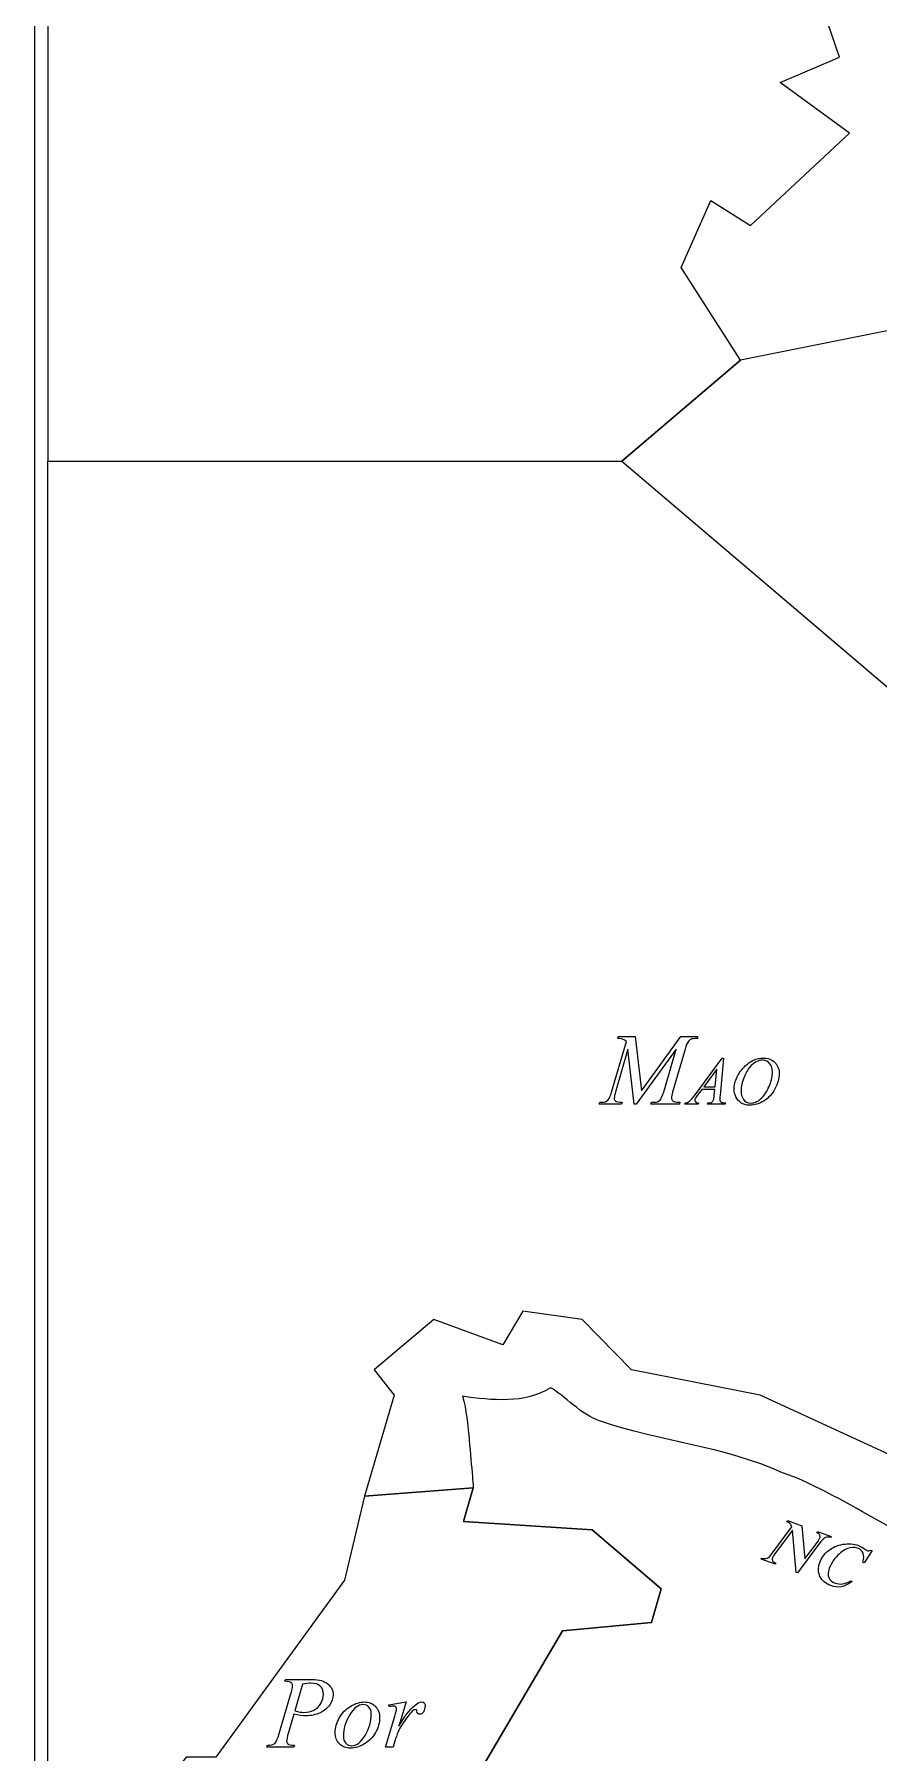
# Model space of a CAD drawing. Extents: x 1 to 639, y -1 to 499.
# Drawn here: x 1.3 to 90.5, y 118 to 299.3 of the extents above; entities that cross this region are included whole.
import ezdxf

# ---------------------------------------------------------------- set-up
doc = ezdxf.new("R2010")
doc.units = 0
for name, color, linetype in [('Background', 7, 'CONTINUOUS'), ('Dividing_Lines', 7, 'CONTINUOUS'), ('Label_Land', 7, 'CONTINUOUS'), ('Label_Sea', 7, 'CONTINUOUS'), ('Land', 7, 'CONTINUOUS'), ('Seas', 7, 'CONTINUOUS')]:
    doc.layers.add(name, color=color, linetype=linetype)

msp = doc.modelspace()

# ---------------------------------------------------------------- linework, layer by layer
at = {"layer": 'Background', "color": 1}
msp.add_lwpolyline([(1.344743, 497.531739), (1.344743, 0.221553), (638.64735, 0.221553)], dxfattribs=at)
at = {"layer": 'Dividing_Lines', "color": 2}
msp.add_lwpolyline([(2.760585, 254.267257), (63.356576, 254.267257), (109.32593, 215.191493), (130.221091, 214.303393), (132.31061, 209.862971), (144.847715, 207.198716), (144.847715, 221.408082), (151.116265, 219.631903), (153.205782, 214.303393), (164.698127, 212.527231), (162.608602, 216.967651), (179.324738, 220.519995), (194.996116, 216.967651), (203.354182, 209.862971), (216.936031, 202.758274), (215.891266, 196.541686), (223.204583, 189.437003), (225.294105, 184.108488), (221.115062, 174.339545), (234.696921, 172.563383), (237.831194, 175.227645), (245.144514, 174.339545), (247.234026, 171.675283)], dxfattribs=at)
at = {"layer": 'Label_Land', "color": 7}
for points in [[(79.164198, 138.894674), (81.315812, 141.790415)], [(80.777269, 142.338294), (80.858817, 142.446804), (82.37714, 141.892573)], [(82.37714, 141.892573), (82.681264, 138.403127), (84.113757, 140.331832)], [(84.378965, 140.235023), (81.91334, 136.938171), (81.787367, 136.984155), (81.392478, 141.448505), (79.422777, 138.800286)], [(83.956462, 141.177797), (84.03801, 141.286308), (85.463508, 140.76596), (85.385273, 140.65624)], [(79.626285, 137.967348), (79.551381, 137.856412), (78.086102, 138.391281), (78.161005, 138.502217)], [(89.791033, 139.302141), (88.93437, 138.004116), (88.805081, 138.051311)], [(89.668375, 139.346914), (89.791033, 139.302141)], [(87.524545, 136.085825), (87.683671, 136.02774)], [(27.788677, 125.492512), (27.846954, 125.687185)], [(27.846954, 125.687185), (30.676036, 125.687185)], [(29.664136, 125.203113), (28.837663, 122.361822)], [(27.205908, 119.99935), (28.392638, 124.061343)], [(28.747598, 122.03033), (28.175424, 120.083536)], [(39.406985, 119.215338), (39.237452, 118.552387), (38.426875, 118.552387), (39.406985, 121.819864)], [(38.771237, 123.01952), (40.599013, 123.314172), (39.836114, 120.757027)], [(38.808324, 122.824847), (38.771237, 123.01952)], [(28.800577, 118.74706), (28.747598, 118.552387), (25.892027, 118.552387), (25.950304, 118.74706)]]:
    msp.add_lwpolyline(points, dxfattribs=at)
for points in [[(36.91697, 122.03033)], [(37.796422, 121.667284)]]:
    msp.add_lwpolyline(points, close=True, dxfattribs=at)
for points in [[(81.113369, 142.148338), (81.047615, 142.214694), (80.935582, 142.278013), (80.777269, 142.338294)], [(81.315812, 141.790415), (81.246604, 141.962674), (81.179123, 142.081981), (81.113369, 142.148338)], [(84.271845, 140.931872), (84.227704, 141.022729), (84.122576, 141.104704), (83.956462, 141.177797)], [(84.113757, 140.331832), (84.190772, 140.438259), (84.246339, 140.537566), (84.280455, 140.629754)], [(84.280455, 140.629754), (84.32107, 140.739501), (84.3182, 140.840207), (84.271845, 140.931872)], [(84.87837, 140.669362), (84.727932, 140.622126), (84.561464, 140.477347), (84.378965, 140.235023)], [(85.385273, 140.65624), (85.199985, 140.711414), (85.031017, 140.715788), (84.87837, 140.669362)], [(85.182256, 139.284052), (85.610964, 139.635819), (86.12251, 139.858936), (86.716893, 139.953402)], [(86.716893, 139.953402), (87.3143, 140.049256), (87.857217, 140.008039), (88.345644, 139.829749)], [(88.255676, 139.556141), (87.950688, 139.667471), (87.598877, 139.648895), (87.200245, 139.500412)], [(88.345644, 139.829749), (88.53129, 139.761983), (88.747622, 139.638169), (88.994638, 139.458308)], [(78.161005, 138.502217), (78.286979, 138.456233), (78.380549, 138.434534), (78.441713, 138.43712)], [(78.441713, 138.43712), (78.547534, 138.438357), (78.662923, 138.472227), (78.78788, 138.53873)], [(78.78788, 138.53873), (78.913647, 138.607427), (79.039086, 138.726075), (79.164198, 138.894674)], [(79.277329, 138.539453), (79.233465, 138.420925), (79.236806, 138.311326), (79.287355, 138.210656)], [(79.422777, 138.800286), (79.355866, 138.707609), (79.307384, 138.620665), (79.277329, 138.539453)], [(79.287355, 138.210656), (79.340922, 138.111377), (79.453898, 138.030274), (79.626285, 137.967348)], [(84.28867, 136.564419), (84.080402, 137.011671), (84.073339, 137.497594), (84.267479, 138.022188)], [(84.267479, 138.022188), (84.449435, 138.513857), (84.75436, 138.934479), (85.182256, 139.284052)], [(85.991276, 138.592592), (85.661077, 138.222305), (85.417997, 137.826447), (85.262035, 137.405017)], [(87.200245, 139.500412), (86.801612, 139.351933), (86.398622, 139.049326), (85.991276, 138.592592)], [(88.8359, 139.019206), (88.731976, 139.273899), (88.538568, 139.452878), (88.255676, 139.556141)], [(88.805081, 138.051311), (88.932579, 138.443268), (88.942852, 138.7659), (88.8359, 139.019206)], [(88.994638, 139.458308), (89.121462, 139.367167), (89.2125, 139.311513), (89.267753, 139.291344)], [(89.267753, 139.291344), (89.378256, 139.251007), (89.511797, 139.26953), (89.668375, 139.346914)], [(85.417809, 135.599143), (84.87634, 135.796795), (84.499961, 136.118553), (84.28867, 136.564419)], [(85.262035, 137.405017), (85.122319, 137.027484), (85.108324, 136.704965), (85.220052, 136.437459)], [(85.220052, 136.437459), (85.3348, 136.17134), (85.554614, 135.978985), (85.879496, 135.860394)], [(87.683671, 136.02774), (87.258534, 135.719514), (86.875164, 135.534318), (86.533561, 135.472152)], [(86.662236, 135.769004), (86.921063, 135.804082), (87.2085, 135.909689), (87.524545, 136.085825)], [(86.533561, 135.472152), (86.194168, 135.40918), (85.822251, 135.451511), (85.417809, 135.599143)], [(85.879496, 135.860394), (86.142494, 135.764392), (86.403408, 135.733929), (86.662236, 135.769004)], [(28.450915, 125.345186), (28.352021, 125.425848), (28.131275, 125.474957), (27.788677, 125.492512)], [(28.604555, 125.039993), (28.604555, 125.162771), (28.553342, 125.264502), (28.450915, 125.345186)], [(30.538291, 125.292553), (30.298119, 125.292553), (30.006734, 125.262739), (29.664136, 125.203113)], [(31.534297, 124.982107), (31.315317, 125.189071), (30.983315, 125.292553), (30.538291, 125.292553)], [(30.676036, 125.687185), (31.417743, 125.687185), (31.972257, 125.527579), (32.339579, 125.208366)], [(32.339579, 125.208366), (32.7069, 124.892679), (32.890561, 124.506824), (32.890561, 124.050803)], [(28.392638, 124.061343), (28.533916, 124.548906), (28.604555, 124.875123), (28.604555, 125.039993)], [(31.862767, 124.140243), (31.862767, 124.494544), (31.753277, 124.775166), (31.534297, 124.982107)], [(31.592576, 123.15634), (31.772703, 123.472027), (31.862767, 123.799995), (31.862767, 124.140243)], [(32.890561, 124.050803), (32.890561, 123.689498), (32.774007, 123.338721), (32.540899, 122.998473)], [(30.013799, 121.85145), (29.681796, 121.85145), (29.259729, 121.911077), (28.747598, 122.03033)], [(28.837663, 122.361822), (29.236772, 122.260102), (29.558178, 122.209243), (29.801882, 122.209243)], [(29.801882, 122.209243), (30.186863, 122.209243), (30.536525, 122.288165), (30.850869, 122.446008)], [(31.502509, 122.167149), (31.043358, 121.956683), (30.547121, 121.85145), (30.013799, 121.85145)], [(30.850869, 122.446008), (31.168743, 122.603852), (31.415979, 122.840629), (31.592576, 123.15634)], [(32.540899, 122.998473), (32.307791, 122.658226), (31.961661, 122.381118), (31.502509, 122.167149)], [(33.097181, 120.078249), (33.097181, 120.593896), (33.245522, 121.111295), (33.542205, 121.630444)], [(33.542205, 121.630444), (33.842419, 122.149594), (34.241528, 122.560008), (34.739532, 122.861687)], [(34.617678, 121.93035), (34.183251, 121.19373), (33.966038, 120.460613), (33.966038, 119.730997)], [(36.053413, 123.040566), (35.534217, 123.040566), (35.055639, 122.670494), (34.617678, 121.93035)], [(34.739532, 122.861687), (35.241067, 123.163344), (35.724942, 123.314172), (36.191158, 123.314172)], [(36.673266, 122.777501), (36.51433, 122.952878), (36.307712, 123.040566), (36.053413, 123.040566)], [(36.191158, 123.314172), (36.657374, 123.314172), (37.040589, 123.161582), (37.340802, 122.8564)], [(36.260029, 119.788884), (36.697989, 120.525503), (36.91697, 121.272652), (36.91697, 122.03033)], [(36.91697, 122.03033), (36.91697, 122.356546), (36.835735, 122.605603), (36.673266, 122.777501)], [(37.340802, 122.8564), (37.644549, 122.551241), (37.796422, 122.154869), (37.796422, 121.667284)], [(37.796422, 121.667284), (37.796422, 121.141108), (37.655144, 120.620207), (37.372589, 120.104583)], [(39.216261, 122.872194), (39.142091, 122.872194), (39.006112, 122.856412), (38.808324, 122.824847)], [(39.497048, 122.788007), (39.426409, 122.844132), (39.332814, 122.872194), (39.216261, 122.872194)], [(39.406985, 121.819864), (39.520007, 122.198702), (39.576518, 122.468806), (39.576518, 122.630175)], [(39.576518, 122.630175), (39.576518, 122.693303), (39.550028, 122.745914), (39.497048, 122.788007)], [(39.836114, 120.757027), (40.454204, 121.805833), (41.015782, 122.53895), (41.520848, 122.95638)], [(40.996357, 122.05663), (40.703205, 121.71288), (40.385331, 121.267399), (40.042734, 120.720187)], [(41.41489, 122.467055), (41.32306, 122.417935), (41.183549, 122.281127), (40.996357, 122.05663)], [(41.584423, 122.509148), (41.524381, 122.509148), (41.46787, 122.495117), (41.41489, 122.467055)], [(41.520848, 122.95638), (41.806936, 123.194908), (42.040044, 123.314172), (42.220172, 123.314172)], [(41.685085, 122.467055), (41.65683, 122.495117), (41.623276, 122.509148), (41.584423, 122.509148)], [(41.732765, 122.335522), (41.725712, 122.402153), (41.709819, 122.445997), (41.685085, 122.467055)], [(41.838723, 122.093469), (41.782212, 122.146092), (41.746892, 122.226776), (41.732765, 122.335522)], [(42.050639, 122.014536), (41.969406, 122.014536), (41.898767, 122.040847), (41.838723, 122.093469)], [(42.416196, 122.251336), (42.33143, 122.093469), (42.209577, 122.014536), (42.050639, 122.014536)], [(42.220172, 123.314172), (42.336727, 123.314172), (42.428557, 123.279095), (42.495663, 123.208939)], [(42.596325, 122.914287), (42.596325, 122.682786), (42.536282, 122.461802), (42.416196, 122.251336)], [(42.495663, 123.208939), (42.562771, 123.142286), (42.596325, 123.044069), (42.596325, 122.914287)], [(26.729096, 118.936479), (26.877437, 119.066261), (27.036375, 119.420551), (27.205908, 119.99935)], [(28.175424, 120.083536), (28.041211, 119.620511), (27.974104, 119.315329), (27.974104, 119.167992)], [(33.552801, 118.88388), (33.249054, 119.192563), (33.097181, 119.590686), (33.097181, 120.078249)], [(33.966038, 119.730997), (33.966038, 119.397754), (34.050804, 119.13993), (34.220337, 118.957526)], [(34.861382, 118.689173), (35.359386, 118.689173), (35.825602, 119.055744), (36.260029, 119.788884)], [(37.372589, 120.104583), (37.093568, 119.588935), (36.703289, 119.180272), (36.201754, 118.878593)], [(39.661285, 119.93621), (39.512944, 119.536313), (39.428177, 119.296023), (39.406985, 119.215338)], [(40.042734, 120.720187), (39.894393, 120.488663), (39.767243, 120.227338), (39.661285, 119.93621)], [(25.950304, 118.74706), (26.324689, 118.74706), (26.584287, 118.8102), (26.729096, 118.936479)], [(27.974104, 119.167992), (27.974104, 119.055744), (28.021785, 118.962791), (28.117147, 118.889133)], [(28.117147, 118.889133), (28.21251, 118.815476), (28.44032, 118.768118), (28.800577, 118.74706)], [(34.739532, 118.426108), (34.255655, 118.426108), (33.860078, 118.578698), (33.552801, 118.88388)], [(34.220337, 118.957526), (34.38987, 118.778624), (34.603552, 118.689173), (34.861382, 118.689173)], [(36.201754, 118.878593), (35.700219, 118.576936), (35.212811, 118.426108), (34.739532, 118.426108)]]:
    msp.add_open_spline(points, degree=3, dxfattribs=at)
at = {"layer": 'Label_Sea', "color": 3}
for points in [[(62.29037, 187.685032), (63.853254, 193.004558)], [(62.931419, 193.346567), (62.984398, 193.541246), (64.76979, 193.541246)], [(64.76979, 193.541246), (65.43203, 187.795525), (69.601481, 193.541246), (71.35509, 193.541246), (71.35509, 193.346567)], [(67.900855, 188.074394), (69.087586, 192.210051), (64.89694, 186.406449), (64.685024, 186.406449), (64.012192, 192.210051), (62.730098, 187.795525)], [(70.046505, 192.210051), (68.716732, 187.685032)], [(71.111386, 187.406162), (73.972248, 191.271712), (74.095868, 191.271712)], [(74.095868, 191.271712), (73.732078, 187.314958)], [(73.128116, 187.367575), (73.184629, 187.970912), (71.814239, 187.970912), (71.326832, 187.314958)], [(63.402931, 186.601132), (63.344655, 186.406449), (60.97649, 186.406449), (61.034768, 186.601132), (61.17781, 186.601132)], [(69.378969, 186.601132), (69.506119, 186.601132), (69.458439, 186.406449), (66.433333, 186.406449), (66.486312, 186.601132), (66.629357, 186.601132)], [(71.47164, 186.536237), (71.43279, 186.406449), (70.016484, 186.406449), (70.055338, 186.536237)], [(74.325453, 186.536237), (74.286593, 186.406449), (72.400539, 186.406449), (72.439392, 186.536237), (72.520626, 186.536237)]]:
    msp.add_lwpolyline(points, dxfattribs=at)
for points in [[(78.231758, 191.047218)], [(78.351845, 191.271712)], [(73.396545, 190.103629), (72.008497, 188.226976), (73.212883, 188.226976)]]:
    msp.add_lwpolyline(points, close=True, dxfattribs=at)
for points in [[(63.519485, 193.246594), (63.413526, 193.288687), (63.217504, 193.322012), (62.931419, 193.346567)], [(63.853254, 193.004558), (63.736699, 193.123822), (63.625443, 193.204501), (63.519485, 193.246594)], [(70.359083, 192.999298), (70.26372, 192.862494), (70.159527, 192.599412), (70.046505, 192.210051)], [(70.682254, 193.272904), (70.565701, 193.227302), (70.457977, 193.1361), (70.359083, 192.999298)], [(71.35509, 193.346567), (70.97364, 193.322012), (70.749362, 193.297457), (70.682254, 193.272904)], [(76.31392, 190.363203), (76.612955, 190.655516), (76.932006, 190.880013), (77.271072, 191.036694)], [(77.539501, 190.87183), (77.315812, 190.757243), (77.0933, 190.567823), (76.871965, 190.303572)], [(77.271072, 191.036694), (77.610138, 191.193373), (77.970396, 191.271712), (78.351845, 191.271712)], [(78.231758, 191.047218), (77.996297, 191.047218), (77.765545, 190.988755), (77.539501, 190.87183)], [(79.008782, 190.678902), (78.836896, 190.924446), (78.577888, 191.047218), (78.231758, 191.047218)], [(78.351845, 191.271712), (78.669717, 191.271712), (78.951095, 191.202727), (79.195977, 191.064755)], [(79.266615, 189.837038), (79.266615, 190.155076), (79.180671, 190.435698), (79.008782, 190.678902)], [(79.195977, 191.064755), (79.440857, 190.929123), (79.632759, 190.726842), (79.771681, 190.457913)], [(79.771681, 190.457913), (79.910603, 190.191322), (79.980064, 189.914209), (79.980064, 189.626572)], [(75.219021, 187.960388), (75.219021, 188.404704), (75.326156, 188.843174), (75.540425, 189.275798)], [(75.540425, 189.275798), (75.757052, 189.710761), (76.014884, 190.073229), (76.31392, 190.363203)], [(76.275069, 189.272289), (76.058445, 188.748463), (75.950132, 188.253869), (75.950132, 187.788507)], [(76.871965, 190.303572), (76.650631, 190.041658), (76.451666, 189.697897), (76.275069, 189.272289)], [(78.980528, 188.444457), (79.171252, 188.94256), (79.266615, 189.406753), (79.266615, 189.837038)], [(79.980064, 189.626572), (79.980064, 189.11678), (79.830546, 188.581262), (79.53151, 188.020019)], [(61.17781, 186.601132), (61.527473, 186.601132), (61.780007, 186.688826), (61.935412, 186.864214)], [(61.935412, 186.864214), (62.048434, 186.990494), (62.166754, 187.2641), (62.29037, 187.685032)], [(62.730098, 187.795525), (62.620607, 187.420195), (62.565861, 187.167635), (62.565861, 187.037847)], [(62.565861, 187.037847), (62.565861, 186.908061), (62.613543, 186.80809), (62.708907, 186.737935)], [(67.243914, 186.716888), (67.353403, 186.773012), (67.450531, 186.878245), (67.535297, 187.032587)], [(67.535297, 187.032587), (67.623597, 187.190435), (67.745449, 187.537704), (67.900855, 188.074394)], [(68.716732, 187.685032), (68.63903, 187.421948), (68.600178, 187.21499), (68.600178, 187.064157)], [(68.600178, 187.064157), (68.600178, 186.927353), (68.647859, 186.823873), (68.74322, 186.753718)], [(70.514487, 186.708116), (70.648701, 186.818025), (70.847667, 187.050707), (71.111386, 187.406162)], [(71.118449, 186.995754), (71.090193, 186.932614), (71.076065, 186.872982), (71.076065, 186.816858)], [(71.076065, 186.816858), (71.076065, 186.742026), (71.106675, 186.677717), (71.167895, 186.623929)], [(71.326832, 187.314958), (71.216165, 187.167632), (71.146704, 187.061231), (71.118449, 186.995754)], [(72.895009, 186.634453), (72.963294, 186.678885), (73.016273, 186.752548), (73.053946, 186.855442)], [(73.053946, 186.855442), (73.079848, 186.927937), (73.104572, 187.098647), (73.128116, 187.367575)], [(73.732078, 187.314958), (73.713248, 187.130217), (73.703834, 187.008615), (73.703834, 186.950152)], [(73.703834, 186.950152), (73.703834, 186.85661), (73.721493, 186.785287), (73.756813, 186.73618)], [(75.395617, 187.185173), (75.277886, 187.451761), (75.219021, 187.710166), (75.219021, 187.960388)], [(75.946599, 186.539743), (75.699364, 186.703439), (75.515703, 186.918583), (75.395617, 187.185173)], [(75.950132, 187.788507), (75.950132, 187.45644), (76.036075, 187.161787), (76.207961, 186.90455)], [(76.207961, 186.90455), (76.37985, 186.649653), (76.643567, 186.522205), (76.999114, 186.522205)], [(77.627797, 186.680055), (77.835005, 186.785288), (78.050453, 186.965352), (78.274141, 187.220249)], [(78.274141, 187.220249), (78.554341, 187.540624), (78.789803, 187.948693), (78.980528, 188.444457)], [(79.53151, 188.020019), (79.234827, 187.461116), (78.846314, 187.034338), (78.365971, 186.739686)], [(62.708907, 186.737935), (62.804268, 186.671286), (63.035609, 186.625685), (63.402931, 186.601132)], [(66.629357, 186.601132), (66.897784, 186.601132), (67.102637, 186.639717), (67.243914, 186.716888)], [(68.74322, 186.753718), (68.877434, 186.651994), (69.08935, 186.601132), (69.378969, 186.601132)], [(70.055338, 186.536237), (70.229579, 186.543242), (70.382629, 186.600535), (70.514487, 186.708116)], [(71.167895, 186.623929), (71.229116, 186.570144), (71.330365, 186.540914), (71.47164, 186.536237)], [(72.520626, 186.536237), (72.673675, 186.536237), (72.79847, 186.568976), (72.895009, 186.634453)], [(73.756813, 186.73618), (73.801549, 186.668362), (73.861592, 186.618083), (73.936941, 186.585345)], [(73.936941, 186.585345), (74.014644, 186.552607), (74.144148, 186.536237), (74.325453, 186.536237)], [(76.875498, 186.297707), (76.505821, 186.297707), (76.196188, 186.378386), (75.946599, 186.539743)], [(78.365971, 186.739686), (77.885629, 186.445033), (77.388805, 186.297707), (76.875498, 186.297707)], [(76.999114, 186.522205), (77.213386, 186.522205), (77.422947, 186.574822), (77.627797, 186.680055)]]:
    msp.add_open_spline(points, degree=3, dxfattribs=at)
at = {"layer": 'Land', "color": 5}
msp.add_lwpolyline([(142.758201, 126.382938), (131.265848, 130.823385), (120.818278, 135.263779), (119.773516, 142.368459), (108.281176, 145.032722), (103.057375, 144.144659), (77.983184, 155.689741), (64.40132, 158.354006), (59.177527, 163.682532), (52.90899, 164.570632), (50.819469, 161.018269), (43.506159, 163.682532), (37.237609, 158.354006), (39.327126, 155.689741), (36.19285, 145.032722), (47.685198, 145.920822), (46.640433, 142.368459), (60.222292, 141.480362), (67.535599, 135.263779), (66.490842, 131.711432), (57.08801, 130.823385), (46.640433, 113.061625)], dxfattribs=at)
msp.add_lwpolyline([(67.535599, 135.263779), (60.222292, 141.480362), (46.640433, 142.368459), (47.685198, 145.920822), (36.19285, 145.032722), (34.103333, 136.151879), (20.521474, 117.502072), (17.3872, 117.502072), (13.208168, 112.173578), (16.342441, 105.956984), (18.431959, 105.068884), (15.297683, 97.076091), (16.342441, 93.523744), (11.11865, 86.419077), (22.610991, 80.202484), (30.969057, 81.090584), (40.371883, 90.859497), (38.282366, 99.740391), (44.550916, 105.068884), (41.416643, 113.949725), (46.640433, 113.061625), (57.08801, 130.823385), (66.490842, 131.711432)], close=True, dxfattribs=at)
at = {"layer": 'Land', "color": 3}
for points in [[(55.844866, 156.474696), (53.189703, 154.755577), (49.604053, 155.151219), (46.553676, 155.571848)], [(61.10364, 152.937689), (59.022579, 153.660615), (57.305305, 155.663341), (55.844866, 156.474696)], [(46.553676, 155.571848), (46.943804, 154.347407), (47.149025, 152.008203), (47.149025, 152.008203)], [(80.328907, 147.508644), (74.293043, 150.241838), (67.353317, 150.827035), (61.10364, 152.937689)], [(47.149025, 152.008203), (47.41097, 149.344041), (47.685198, 145.920822), (47.685198, 145.920822)], [(101.592389, 138.282355), (93.482935, 139.34299), (87.707291, 144.903986), (80.328907, 147.508644)]]:
    msp.add_open_spline(points, degree=3, dxfattribs=at)
at = {"layer": 'Seas', "color": 2}
for points in [[(2.760584, 496.714634), (2.760584, 254.267263), (63.356576, 254.267263), (75.893665, 264.92429), (69.62512, 274.69323), (72.759383, 281.797913), (76.938425, 279.133663), (87.386015, 288.902601), (80.072703, 294.231111), (86.341243, 296.895379), (84.251731, 303.11197)], [(2.760584, 34.910102), (2.760584, 254.267263), (63.356576, 254.267263), (109.325928, 215.191501)], [(103.057375, 144.144659), (77.983184, 155.689741), (64.40132, 158.354006), (59.177527, 163.682532), (52.90899, 164.570632), (50.819469, 161.018269), (43.506159, 163.682532), (37.237609, 158.354006), (39.327126, 155.689741), (36.19285, 145.032722), (34.103333, 136.151879), (20.521474, 117.502072)]]:
    msp.add_lwpolyline(points, dxfattribs=at)
msp.add_lwpolyline([(116.639237, 278.245571), (105.146905, 266.70046), (93.654557, 268.476628), (75.893665, 264.92429), (63.356576, 254.267263), (94.699306, 227.624691), (107.236414, 238.281713), (119.773516, 241.834062), (130.221091, 247.162572), (138.57916, 246.274496), (135.444894, 251.603005), (127.086828, 255.155344), (123.952547, 255.155344), (122.907784, 261.371943), (136.489649, 264.036195), (134.400132, 269.36472), (129.176342, 268.476628), (140.668679, 274.69323), (143.802953, 274.69323), (147.981989, 283.574081), (144.847715, 293.343034), (138.57916, 295.119192), (128.13158, 295.119192), (117.683997, 290.678769)], close=True, dxfattribs=at)

doc.saveas('drawing.dxf')
